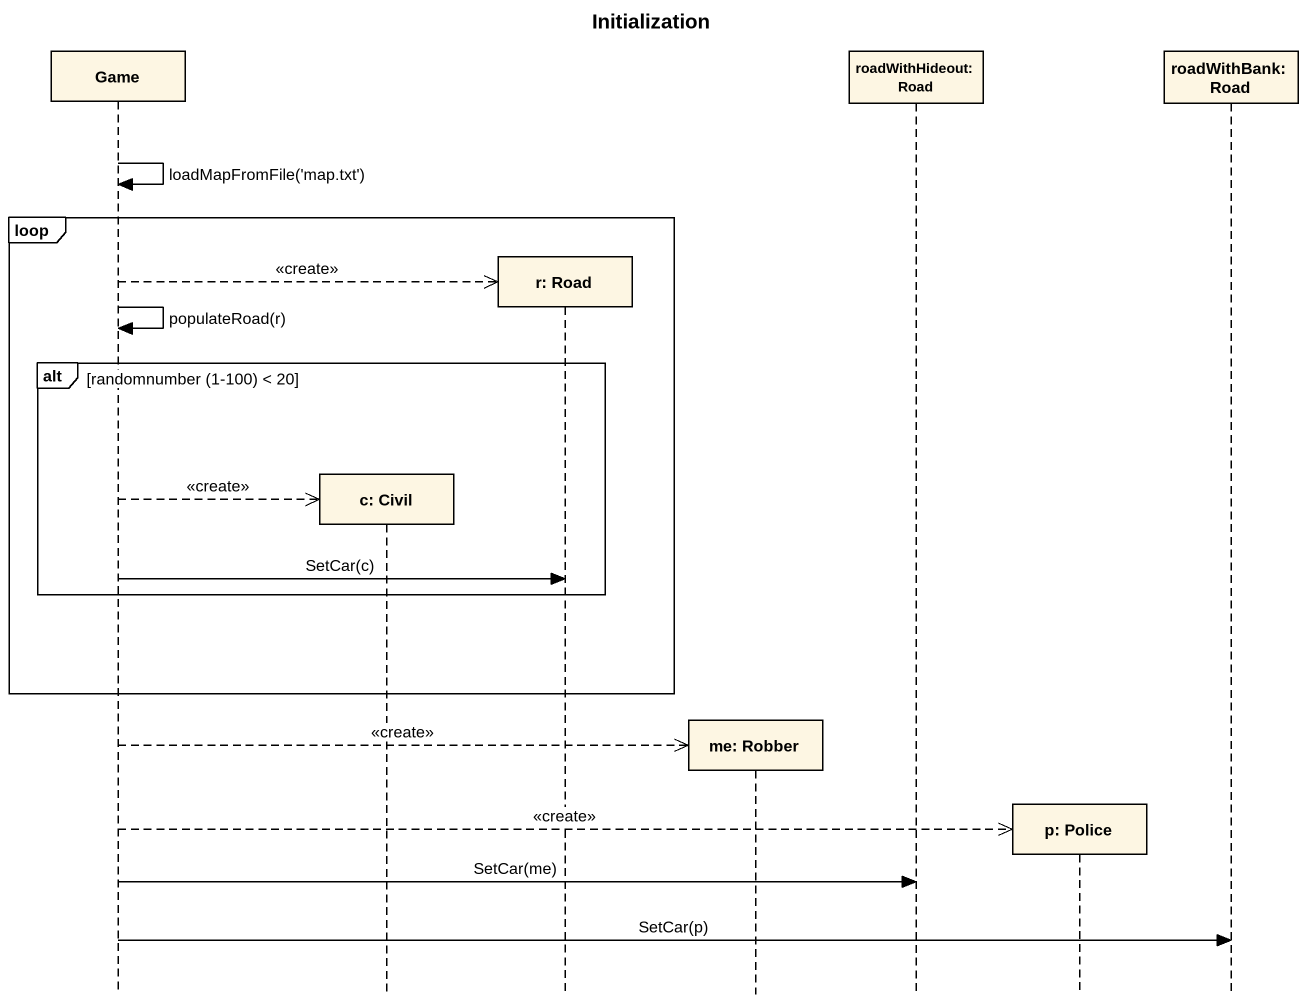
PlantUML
@startuml
title Initialization
hide footbox
participant Game
participant "c: Civil" as c_Civil
participant "r: Road" as r_Road
participant "me: Robber" as me_Robber
participant "roadWithHideout: Road" as roadWithHideout_Road
participant "p: Police" as p_Police
participant "roadWithBank: Road" as roadWithBank_Road

Game -> Game : loadMapFromFile('map.txt')
loop
  Game -->> r_Road ** : <<create>>
  Game -> Game : populateRoad(r)
  alt randomnumber (1-100) < 20
    Game -->> c_Civil ** : <<create>>
    Game -> r_Road : SetCar(c)
  end
end
Game -->> me_Robber ** : <<create>>
Game -->> p_Police ** : <<create>>
Game -> roadWithHideout_Road : SetCar(me)
Game -> roadWithBank_Road : SetCar(p)
@enduml
